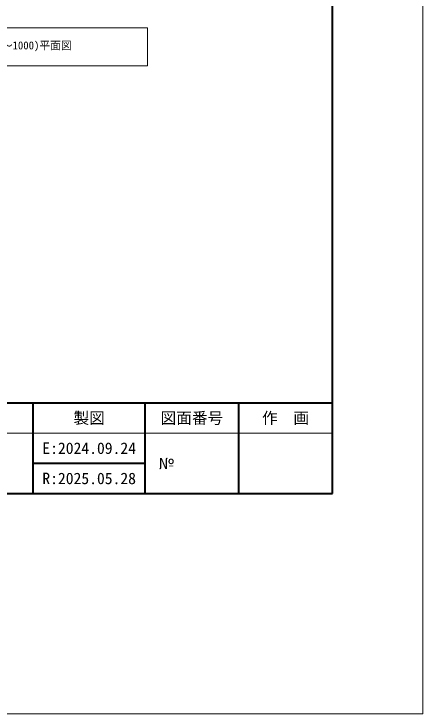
# Model space of a CAD drawing. Units: millimetres at full size, sheet at 1:40; details may follow other scales. Extents: x -1934 to 44546, y -100881 to -70395.
# Drawn here: x 41838 to 44546, y -100881 to -96247 of the extents above; entities that cross this region are included whole.
import ezdxf
from ezdxf.enums import TextEntityAlignment as Align

# ---------------------------------------------------------------- set-up
doc = ezdxf.new("R2010")
doc.units = ezdxf.units.MM
doc.header["$LTSCALE"] = 40
doc.linetypes.add('CHAIN_DOUBLE_DASH', pattern=[23.5, 12, -1.5, 3.5, -1.5, 3.5, -1.5])
for name, color, linetype, lineweight in [('0_2', 7, 'Continuous', 13), ('図枠', 7, 'Continuous', 5), ('補助線', 8, 'CHAIN_DOUBLE_DASH', 5)]:
    doc.layers.add(name, color=color, linetype=linetype, lineweight=lineweight)
doc.styles.add('ＭＳ ゴシック', font='')
doc.styles.get('ＭＳ ゴシック').set_extended_font_data('MS Gothic')

msp = doc.modelspace()

# ---------------------------------------------------------------- linework, layer by layer
at = {"layer": '0_2', "color": 1}
for p, q in [((44545.54, -100881.49), (44545.54, -84337.19)), ((44545.54, -100881.49), (44545.54, -84337.19)), ((-1933.8, -100881.49), (44545.54, -100881.49))]:
    msp.add_line(p, q, dxfattribs=at)
at = {"layer": '図枠', "lineweight": 40}
for p, q in [((43945.54, -99421.84), (43945.54, -88341.84)), ((28345.54, -98821.84), (43945.54, -98821.84)), ((41965.54, -99421.84), (41965.54, -98821.84)), ((42705.54, -99421.84), (42705.54, -98821.84)), ((43325.54, -99421.84), (43325.54, -98821.84)), ((41965.54, -99221.84), (42705.54, -99221.84)), ((28345.54, -99421.84), (43945.54, -99421.84))]:
    msp.add_line(p, q, dxfattribs=at)
at = {"layer": '図枠', "lineweight": 13}
msp.add_line((43945.54, -99021.84), (37395.54, -99021.84), dxfattribs=at)
at = {"layer": '補助線', "color": 3, "linetype": 'Continuous', "lineweight": 13}
msp.add_lwpolyline([(39909.74, -96338.01), (42722.04, -96338.01), (42722.04, -96589.42), (39909.74, -96589.42)], close=True, dxfattribs=at)

# ---------------------------------------------------------------- texts
at = {"layer": '0_2', "style": 'ＭＳ ゴシック'}
msp.add_text('深型集水桝 基本 防草タイプ 300型(300×700～1000)平面図', height=52.22, dxfattribs=at).set_placement((41259.03, -96428.96), align=Align.TOP_CENTER)
at = {"layer": '図枠', "style": 'ＭＳ ゴシック'}
for s, p in [('製図', (42335.54, -98921.84)), ('図面番号', (43015.54, -98921.84)), ('作\u3000画', (43635.54, -98921.84)), ('E:2024.09.24', (42335.54, -99121.84)), ('R:2025.05.28', (42335.54, -99321.84))]:
    msp.add_text(s, height=75.95, dxfattribs=at).set_placement(p, align=Align.MIDDLE_CENTER)
msp.add_text('№', height=75.95, dxfattribs=at).set_placement((42794.24, -99221.84), align=Align.MIDDLE_LEFT)

doc.saveas('drawing.dxf')
